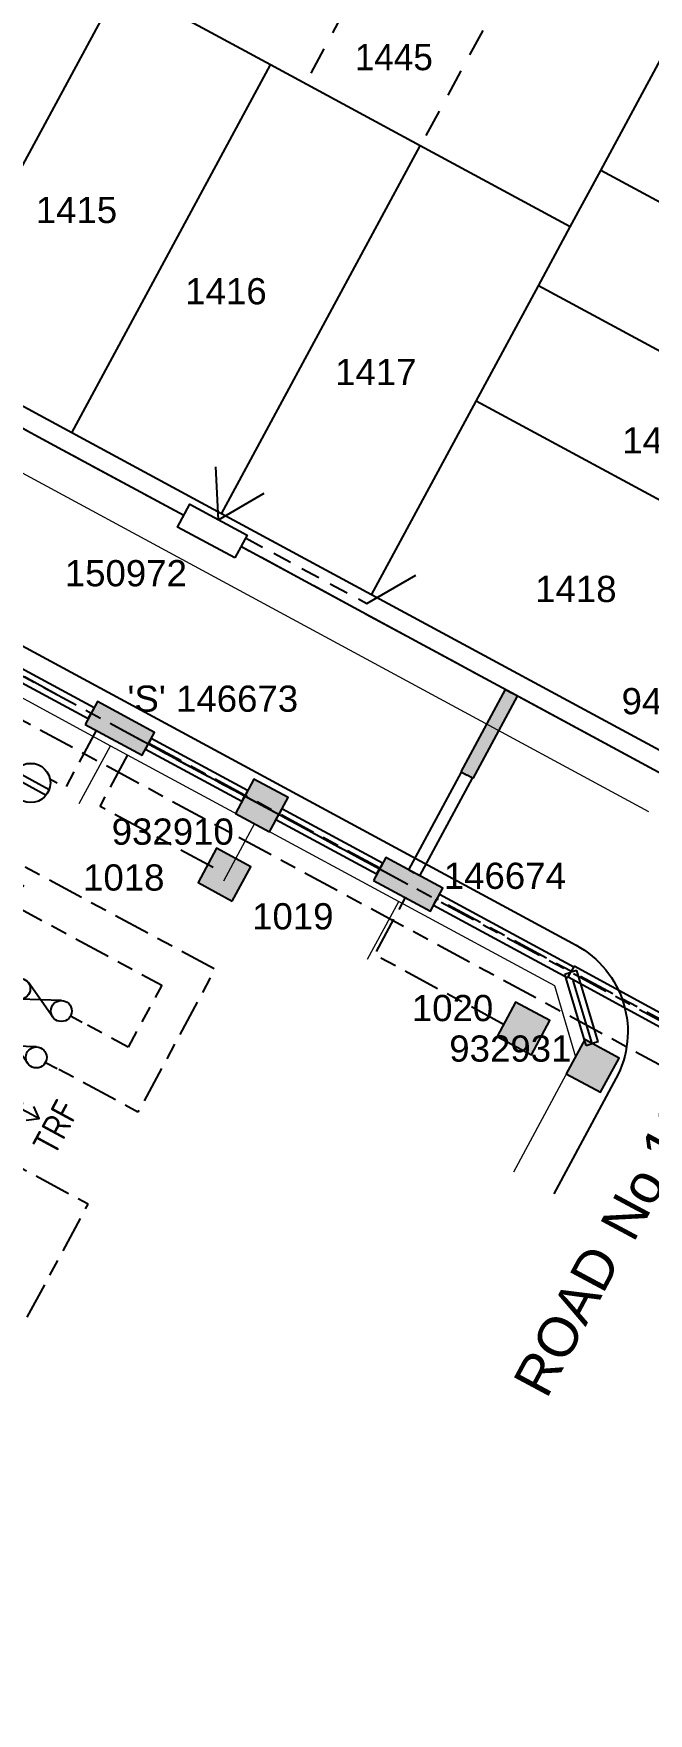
# Model space of a CAD drawing. Header units: metres. Extents: x 309176 to 309764, y 6267215 to 6267539.
# Drawn here: x 309420.2 to 309467.1, y 6267228.9 to 6267357.1 of the extents above; entities that cross this region are included whole.
import ezdxf
from ezdxf.enums import TextEntityAlignment as Align

# ---------------------------------------------------------------- set-up
doc = ezdxf.new("R2010")
doc.units = ezdxf.units.M
doc.header["$LTSCALE"] = 0.7
for name, pattern in [('Cable Exist OH', [1, 1, 0]), ('Cable Exist UG', [8.2, 4, -1.2, 1.8, -1.2]), ('Dash', [5, 3, -2]), ('IE Trench LV', [6.5, 5, -1.5])]:
    doc.linetypes.add(name, pattern=pattern)
doc.layers.get('0').update_dxf_attribs({"color": 6})
for name, color, linetype in [('_User Miscellaneous11', 7, 'Continuous'), ('_User Miscellaneous4', 7, 'Continuous'), ('_User Miscellaneous6', 7, 'Continuous'), ('_User Miscellaneous7', 150, 'Continuous'), ('_User Miscellaneous8', 7, 'Continuous'), ('_User Miscellaneous9', 8, 'Continuous'), ('_User_HV_Exist', 7, 'Continuous'), ('_User_LV_Exist', 7, 'Continuous'), ('_User_SL_Exist', 7, 'Continuous'), ('Cadastre Developer_SP_NEW', 4, 'Continuous'), ('Cadastre Roads_SP_NEW', 8, 'Continuous'), ('Duct_SP_NEW', 2, 'Continuous'), ('Equip_LV_EXT', 5, 'Continuous'), ('Equip_LV_NEW', 5, 'Continuous'), ('Mains_LV_NEW_T84', 2, 'Continuous'), ('Services_SP_NEW_UG', 2, 'Continuous'), ('Sub_LV_EXT', 5, 'Continuous'), ('SupportsUG_SP_LV_EXT', 7, 'Continuous'), ('SupportsUG_SP_LV_NEW', 2, 'Continuous'), ('SupportsUG_SP_LV_SL_EXT', 7, 'Continuous'), ('SupportsUG_SP_LV_SL_NEW', 2, 'Continuous'), ('Trench_SP_NEW', 2, 'Continuous'), ('UG_Details_SP_MISC', 7, 'Continuous')]:
    doc.layers.add(name, color=color, linetype=linetype)
for name, color, linetype, lineweight in [('_User Miscellaneous5', 7, 'Continuous', 35), ('Cadastre Developer_SP_EXT', 9, 'Continuous', 5), ('Cadastre Roads_SP_EXT', 9, 'Continuous', 5)]:
    doc.layers.add(name, color=color, linetype=linetype, lineweight=lineweight)
doc.styles.add('ARIAL', font='arial.ttf', dxfattribs={"height": 2})
doc.styles.add('COLUMN_LABEL', font='arial.ttf')
doc.styles.add('Dot', font='dotfont.shx', dxfattribs={"height": 2})
doc.styles.add('IESYMBOL1', font='isocp.shx')
doc.styles.add('POLE_LABEL', font='arial.ttf')
doc.styles.get("Standard").update_dxf_attribs({"font": 'arial.ttf'})
doc.styles.add('style1', font='iso3098b.shx')
doc.linetypes.add('Cable New UG', pattern='A,8,-1,["x",style1,S=3.5,R=0,X=0.35,Y=-1],-3.5', length=12.5)
doc.linetypes.add('IE Trench HV', pattern='A,8,-2,["/",style1,S=2.5,R=0,X=0.1,Y=-1],-4.5', length=14.5)

# ---------------------------------------------------------------- blocks, each defined once
blk = doc.blocks.new('*U31')
at = {"layer": 'Services_SP_NEW_UG', "color": 2, "flags": 128}
for points in [[(0, 0), (-2.21, 3.37)], [(0, 0), (1.98, 3.51)]]:
    blk.add_lwpolyline(points, dxfattribs=at)
blk = doc.blocks.new('*U40')
at = {"layer": 'Services_SP_NEW_UG', "color": 2, "flags": 128}
blk.add_lwpolyline([(13, -0.75), (15.25, 2.93)], dxfattribs=at)
at = {"layer": 'Services_SP_NEW_UG', "color": 2, "linetype": 'Dash', "ltscale": 0.7, "flags": 128}
blk.add_lwpolyline([(2.47, -0.75), (13, -0.75)], dxfattribs=at)
blk = doc.blocks.new('TX_LINK_NEW')
h = blk.add_hatch(color=256)
edge = h.paths.add_edge_path()
edge.add_line((2.6, 0.05), (4.6, 0.05))
edge.add_arc((5.4, 0.01), 0.8, 177.2353, 184.4027)
edge.add_line((4.6, -0.05), (2.6, -0.05))
edge.add_arc((1.8, 0), 0.8, 356.4167, 363.5833)
blk.add_line((7.2, 0.01), (7.8, 0.01))
for points in [[(1, 0), (0, 0)], [(2.6, 0.05), (4.6, 0.05)], [(6.2, 0.01), (7.2, 0.01)], [(7, -0.59), (7.8, 0.01), (7, 0.61)], [(2.6, -0.05), (4.6, -0.05)]]:
    blk.add_lwpolyline(points)
for centre in [(1.8, 0), (5.4, 0.01)]:
    blk.add_circle(centre, 0.8)
for centre, start, end in [((1.8, 0), 356.4167, 3.5833), ((5.4, 0.01), 177.2353, 184.4027)]:
    blk.add_arc(centre, 0.8, start, end)
at = {"style": 'IESYMBOL1'}
blk.add_text('TRF', height=2, rotation=90, dxfattribs=at).set_placement((9.24, 0.01), align=Align.MIDDLE_CENTER)
at = {"flags": 1}
blk.add_attdef('Z', (0, 0), '', height=0.2, dxfattribs=at)
at = {"layer": 'Sub_LV_EXT', "flags": 1}
for tag, p in [('USAGE', (2.14, -1.14)), ('ORIENTATION', (2.14, -1.53)), ('NOTES', (2.14, -3.07))]:
    blk.add_attdef(tag, p, '', height=0.2, dxfattribs=at)
blk = doc.blocks.new('LV_UG_DFUSE_CLOSED_NEW')
for points in [[(1, 0), (0, 0)], [(5.04, 0.73), (2.16, -0.72)], [(5.05, -0.71), (2.16, 0.72)], [(6.2, 0.01), (7.2, 0.01)]]:
    blk.add_lwpolyline(points)
for centre in [(1.8, 0), (5.4, 0.01)]:
    blk.add_circle(centre, 0.8)
for tag, flags, p in [('ACTUAL_STATUS', 9, (1.5, 0)), ('CONSTRUCTED_VOLTAGE', 9, (1.5, -0.2)), ('OPERATED_BY', 9, (1.5, -0.6)), ('OWNED_BY', 9, (1.5, -1)), ('OPERATING_VOLTAGE', 9, (1.5, -1.2)), ('NO_PHASES', 9, (1.5, -0.4)), ('MAINTAINED_BY', 9, (1.5, -0.8)), ('ORIENTATION', 9, (1.5, -1.4)), ('STATE', 9, (1.5, -1.6)), ('SWITCH_TYPE', 9, (1.5, -1.8)), ('Z', 1, (1.5, -2.4)), ('USAGE', 9, (1.5, -2)), ('NOTES', 9, (1.5, -2.2))]:
    blk.add_attdef(tag, text='', height=0.2, dxfattribs=dict(flags=flags)).set_placement(p, align=Align.MIDDLE_LEFT)
blk = doc.blocks.new('COLUMN_EXT')
at = {"layer": '_User Miscellaneous7'}
blk.add_hatch(color=256, dxfattribs=at).paths.add_polyline_path([(-4.52, 1.48), (-7.49, 1.48), (-7.49, -1.49), (-4.52, -1.49)])
at = {"layer": '_User Miscellaneous8'}
blk.add_hatch(color=256, dxfattribs=at).paths.add_polyline_path([(1.48, 1.48), (-1.49, 1.48), (-1.49, -1.49), (1.48, -1.49)])
at = {"layer": '_User Miscellaneous7'}
blk.add_lwpolyline([(-7.49, -1.49), (-4.52, -1.49), (-4.52, 1.48), (-7.49, 1.48)], close=True, dxfattribs=at)
at = {"layer": '_User Miscellaneous8'}
blk.add_lwpolyline([(-1.49, -1.49), (1.48, -1.49), (1.48, 1.48), (-1.49, 1.48)], close=True, dxfattribs=at)
at = {"flags": 9}
for tag, style, p in [('STRUCTURE_PLANT_NUMBER', 'POLE_LABEL', (1.81, 0.03)), ('STREET_CODE', 'COLUMN_LABEL', (1.81, -0.2))]:
    blk.add_attdef(tag, text='', height=0.2, dxfattribs=dict(at, style=style)).set_placement(p, align=Align.MIDDLE_LEFT)
for tag, p in [('COLUMN_TYPE', (1.81, -0.4)), ('OWNED_BY', (1.81, -0.6)), ('STATE', (1.81, -0.8)), ('USAGE', (1.81, -1)), ('LEGEND', (1.81, -1.2)), ('STREETNAME', (1.81, -1.6)), ('SUBURB', (1.81, -1.8)), ('LOCATION', (1.81, -1.4)), ('NOTES', (1.81, -2))]:
    blk.add_attdef(tag, text='', height=0.2, dxfattribs=at).set_placement(p, align=Align.MIDDLE_LEFT)
at = {"flags": 1}
blk.add_attdef('Z', (1.81, -2.35), '', height=0.2, dxfattribs=at)
at = {"layer": '_User Miscellaneous6', "style": 'ARIAL', "flags": 8}
blk.add_attdef('ASSET_NUM', text='', height=2, dxfattribs=at).set_placement((2, 2), align=Align.MIDDLE_LEFT)
blk = doc.blocks.new('*U44')
blk.add_hatch(color=256).paths.add_polyline_path([(-2.47, 2.49), (-2.47, 0.51), (2.48, 0.51), (2.48, 2.49)])
blk.add_lwpolyline([(-2.47, 0.51), (2.48, 0.51), (2.48, 2.49), (-2.47, 2.49)], close=True)
for tag, p, flags in [('OWNED_BY', (0, 1.3), 9), ('STATE', (0, 1.1), 9), ('SUPPORT_TYPE', (0, 0.9), 9), ('USAGE', (0, 0.7), 9), ('LEGEND', (0, 0.5), 9), ('LOCATION', (0, 0.3), 9), ('NOTES', (0, 0.1), 9), ('PARENT', (0, -0.1), 9), ('STREETNAME', (0, -0.3), 9), ('SUBURB', (0, -0.5), 1)]:
    blk.add_attdef(tag, p, '', height=0.2, dxfattribs=dict(flags=flags))
at = {"layer": '_User Miscellaneous6', "style": 'ARIAL', "flags": 8}
blk.add_attdef('ASSET_NUM', text='', height=2, dxfattribs=at).set_placement((1.5, 7.5), align=Align.TOP_LEFT)
blk = doc.blocks.new('*U72')
for tag, flags, p in [('OPERATING_VOLTAGE', 9, (1.5, -0.6)), ('ORIENTATION', 9, (1.5, -0.8)), ('STATE', 9, (1.5, -1)), ('SWITCH_TYPE', 9, (1.5, -1.2)), ('NO_PHASES', 9, (1.5, -0.4)), ('OWNED_BY', 9, (1.5, -1.8)), ('OPERATED_BY', 9, (1.5, -2)), ('TYPE', 9, (1.5, -2.6)), ('USAGE', 9, (1.5, -1.4)), ('NOTES', 9, (1.5, -1.6)), ('MAINTAINED_BY', 9, (1.5, -2.2)), ('NUMBER_OF_PHASES', 9, (1.5, -2.4)), ('Z', 1, (1.5, -2.8))]:
    blk.add_attdef(tag, text='', height=0.2, dxfattribs=dict(flags=flags)).set_placement(p, align=Align.MIDDLE_LEFT)
blk.add_wipeout([(1.6, 0.92), (1.74, 0.8), (1.9, 0.69), (2.06, 0.6), (2.24, 0.54), (2.42, 0.5), (2.61, 0.48), (2.8, 0.48), (2.98, 0.51), (3.16, 0.56), (3.33, 0.64), (3.5, 0.73), (3.65, 0.85), (3.78, 0.98), (3.89, 1.13), (3.99, 1.29), (4.07, 1.46), (4.12, 1.64), (4.15, 1.82), (4.16, 2.01), (4.14, 2.2), (4.1, 2.38), (4.04, 2.56), (3.95, 2.73), (3.85, 2.88), (3.72, 3.02), (3.58, 3.15), (3.43, 3.25), (3.26, 3.34), (3.09, 3.4), (2.9, 3.45), (2.72, 3.47), (2.53, 3.46), (2.34, 3.43), (2.16, 3.38), (1.99, 3.31), (1.83, 3.21), (1.68, 3.1), (1.55, 2.96), (1.43, 2.82), (1.33, 2.66), (1.26, 2.48), (1.21, 2.3), (1.18, 2.12), (1.17, 1.93), (1.19, 1.74), (1.23, 1.56), (1.29, 1.38), (1.37, 1.22), (1.48, 1.06)])
for p, q in [((2.41, 0.49), (2.42, 3.45)), ((2.91, 0.49), (2.92, 3.45))]:
    blk.add_line(p, q)
blk.add_circle((2.66, 1.97), 1.5)
at = {"flags": 9}
for tag, p in [('ACTUAL_STATUS', (1.5, 0)), ('CONSTRUCTED_VOLTAGE', (1.5, -0.2))]:
    blk.add_attdef(tag, text='', height=0.2, dxfattribs=at).set_placement(p, align=Align.MIDDLE_LEFT)
blk = doc.blocks.new('*U48')
at = {"lineweight": -3}
blk.add_lwpolyline([(-2.48, 2.49), (2.47, 2.49), (2.47, 0.51), (-2.48, 0.51)], close=True, dxfattribs=at)
for tag, flags, p in [('STREET_CODE', 9, (1.5, 3.5)), ('OWNED_BY', 9, (1.5, 3.3)), ('OPERATED_BY', 9, (1.5, 3.1)), ('STATE', 9, (1.5, 2.7)), ('SUPPORT_TYPE', 9, (1.5, 2.5)), ('MAINTAINED_BY', 9, (1.5, 2.9)), ('SUBURB', 9, (1.5, 1.7)), ('STREETNAME', 9, (1.5, 1.5)), ('USAGE', 9, (1.5, 2.3)), ('LEGEND', 9, (1.5, 2.1)), ('PARENT', 9, (1.5, 1.9)), ('LOCATION', 9, (1.5, 1.3)), ('Z', 1, (1.5, 0.9)), ('NOTES', 9, (1.5, 1.1))]:
    blk.add_attdef(tag, text='', height=0.2, dxfattribs=dict(flags=flags)).set_placement(p, align=Align.MIDDLE_LEFT)
at = {"layer": '_User Miscellaneous4', "style": 'ARIAL', "flags": 8}
blk.add_attdef('ASSET_NUM', text='', height=2, dxfattribs=at).set_placement((2, 5.5), align=Align.MIDDLE_LEFT)
blk = doc.blocks.new('*U27')
at = {"layer": '_User Miscellaneous7', "lineweight": -3}
blk.add_lwpolyline([(0, -3.03), (0, -1.58)], dxfattribs=at)
blk.add_lwpolyline([(-1.49, -6), (1.49, -6), (1.49, -3.03), (-1.49, -3.03)], close=True, dxfattribs=at)
blk.add_circle((0, -1.08), 0.5, dxfattribs=at)
at = {"layer": '_User Miscellaneous8', "color": 2, "lineweight": -3}
blk.add_lwpolyline([(-1.49, 0), (1.49, 0), (1.49, 2.97), (-1.49, 2.97)], close=True, dxfattribs=at)
at = {"style": 'POLE_LABEL', "flags": 9}
blk.add_attdef('STRUCTURE_PLANT_NUMBER', text='', height=0.2, dxfattribs=at).set_placement((1.64, 1.73), align=Align.MIDDLE_LEFT)
for tag, flags, p in [('STREET_CODE', 9, (1.64, 1.49)), ('COLUMN_TYPE', 9, (1.64, 1.29)), ('OWNED_BY', 9, (1.64, 1.09)), ('OPERATED_BY', 9, (1.64, 0.89)), ('STATE', 9, (1.64, 0.49)), ('MAINTAINED_BY', 9, (1.64, 0.69)), ('USAGE', 9, (1.64, 0.29)), ('LEGEND', 9, (1.64, 0.09)), ('SUBURB', 9, (1.64, -0.31)), ('STREETNAME', 9, (1.64, -0.51)), ('Z', 1, (1.64, -1.31)), ('PARENT', 9, (1.64, -0.11)), ('LOCATION', 9, (1.64, -0.71)), ('NOTES', 9, (1.64, -0.91)), ('LABEL_ALIGNMENT', 9, (1.64, -1.11))]:
    blk.add_attdef(tag, text='', height=0.2, dxfattribs=dict(flags=flags)).set_placement(p, align=Align.MIDDLE_LEFT)
at = {"layer": '_User Miscellaneous5', "style": 'ARIAL', "flags": 8}
blk.add_attdef('ASSET_NUM', text='', height=2, dxfattribs=at).set_placement((2, 3.49), align=Align.MIDDLE_LEFT)

msp = doc.modelspace()

# ---------------------------------------------------------------- hatches: boundary and pattern name
at = {"layer": '_User Miscellaneous11'}
h = msp.add_hatch(color=256, dxfattribs=at)
h.dxf.hatch_style = 1
h.paths.add_polyline_path([(309452.8, 6267300.76), (309453.72, 6267300.26), (309457.11, 6267306.54), (309456.19, 6267307.03)])

# ---------------------------------------------------------------- linework, layer by layer
at = {"layer": '_User Miscellaneous9', "linetype": 'Dash'}
for p, q in [((309445.65, 6267362.06), (309440.9, 6267353.26)), ((309454.45, 6267357.31), (309449.69, 6267348.51))]:
    msp.add_line(p, q, dxfattribs=at)
at = {"layer": '_User Miscellaneous9', "flags": 128}
msp.add_lwpolyline([(309382.61, 6267266.54), (309405.67, 6267309.21, -0.414214), (309415.83, 6267312.24), (309461.58, 6267287.53, -0.414214), (309464.62, 6267277.36), (309459.87, 6267268.57)], format="xyb", dxfattribs=at)
at = {"layer": '_User_LV_Exist', "linetype": 'Cable Exist UG', "flags": 128}
for points in [[(309373.95, 6267332.62), (309392.54, 6267322.59), (309394.53, 6267315.94), (309383.25, 6267295.08), (309407.3, 6267282.1), (309413.41, 6267293.42), (309429.96, 6267284.49), (309427.4, 6267279.76), (309423.88, 6267281.66)], [(309421.94, 6267306.67), (309414.34, 6267310.78), (309407.72, 6267308.81), (309397.88, 6267290.59), (309406.09, 6267286.16), (309412.2, 6267297.48), (309434.02, 6267285.71), (309428.14, 6267274.8), (309421.98, 6267278.13)], [(309446.6, 6267293.41), (309439.36, 6267297.32), (309428.96, 6267302.93)], [(309471.48, 6267262.29), (309478.28, 6267274.53), (309480.41, 6267275.17), (309450.96, 6267291.06)], [(309391.73, 6267279.2), (309393.6, 6267282.68), (309401.81, 6267278.24), (309396.62, 6267268.62), (309418.44, 6267256.84), (309424.34, 6267267.77), (309418.18, 6267271.09)]]:
    msp.add_lwpolyline(points, dxfattribs=at)
at = {"layer": '_User_SL_Exist', "linetype": 'Cable Exist UG', "flags": 128}
for points in [[(309424.99, 6267303.95), (309422.61, 6267299.54), (309414.08, 6267304.15)], [(309433.89, 6267293.45), (309425.25, 6267298.12), (309427.63, 6267302.53)], [(309456.05, 6267281.49), (309446.2, 6267286.81), (309448.58, 6267291.22)]]:
    msp.add_lwpolyline(points, dxfattribs=at)
at = {"layer": 'Cadastre Developer_SP_EXT'}
for p, q in [((309414.17, 6267309.17), (309426.05, 6267302.75)), ((309423.67, 6267298.35), (309426.05, 6267302.75)), ((309426.05, 6267302.75), (309437.04, 6267296.81)), ((309437.04, 6267296.81), (309434.67, 6267292.41)), ((309437.04, 6267296.81), (309448.04, 6267290.86)), ((309445.66, 6267286.46), (309448.04, 6267290.86)), ((309448.04, 6267290.86), (309459.92, 6267284.45)), ((309459.92, 6267284.45), (309461.54, 6267279.03)), ((309461.54, 6267279.03), (309456.79, 6267270.23))]:
    msp.add_line(p, q, dxfattribs=at)
at = {"layer": 'Cadastre Developer_SP_NEW'}
for p, q in [((309411.66, 6267332.8), (309426.82, 6267360.87)), ((309438.26, 6267354.69), (309426.82, 6267360.87)), ((309463.46, 6267346.64), (309468.21, 6267355.44)), ((309423.09, 6267326.62), (309438.26, 6267354.69)), ((309449.69, 6267348.51), (309438.26, 6267354.69)), ((309434.53, 6267320.44), (309449.69, 6267348.51)), ((309461.13, 6267342.33), (309449.69, 6267348.51)), ((309461.13, 6267342.33), (309463.46, 6267346.64)), ((309490.25, 6267332.16), (309463.46, 6267346.64)), ((309458.71, 6267337.84), (309461.13, 6267342.33)), ((309453.95, 6267329.04), (309458.71, 6267337.84)), ((309485.49, 6267323.37), (309458.71, 6267337.84)), ((309423.09, 6267326.62), (309411.66, 6267332.8)), ((309445.97, 6267314.26), (309453.95, 6267329.04)), ((309480.74, 6267314.57), (309453.95, 6267329.04)), ((309434.53, 6267320.44), (309423.09, 6267326.62)), ((309445.97, 6267314.26), (309434.53, 6267320.44)), ((309469.24, 6267301.69), (309445.97, 6267314.26))]:
    msp.add_line(p, q, dxfattribs=at)
at = {"layer": 'Cadastre Roads_SP_EXT', "color": 8, "linetype": 'Continuous'}
msp.add_line((309239.63, 6267420.64), (309467.1, 6267297.73), dxfattribs=at)
at = {"layer": 'Cadastre Roads_SP_NEW', "color": 230}
for p, q in [((309426.76, 6267304.07), (309437.76, 6267298.13)), ((309437.76, 6267298.13), (309448.75, 6267292.18))]:
    msp.add_line(p, q, dxfattribs=at)
at = {"layer": 'Duct_SP_NEW'}
for p, q in [((309452.8, 6267300.76), (309456.19, 6267307.03)), ((309453.72, 6267300.26), (309457.11, 6267306.54)), ((309456.19, 6267307.03), (309456.65, 6267306.78)), ((309457.11, 6267306.54), (309456.65, 6267306.78)), ((309452.8, 6267300.76), (309453.26, 6267300.51)), ((309453.72, 6267300.26), (309453.26, 6267300.51))]:
    msp.add_line(p, q, dxfattribs=at)
at = {"layer": 'Mains_LV_NEW_T84', "color": 2, "linetype": 'Cable New UG', "flags": 128}
for points in [[(309431.64, 6267320.3), (309422.38, 6267325.3), (309417.89, 6267327.73), (309409.74, 6267312.54), (309405.69, 6267311.33), (309394.36, 6267290.24)], [(309485.64, 6267320.48), (309482.06, 6267313.86), (309475.68, 6267302.05), (309469.07, 6267300.08), (309445.25, 6267312.94), (309435.99, 6267317.95)]]:
    msp.add_lwpolyline(points, dxfattribs=at)
at = {"layer": 'Trench_SP_NEW', "linetype": 'IE Trench LV', "flags": 128}
for points in [[(309431.64, 6267320.3), (309422.38, 6267325.3), (309417.89, 6267327.73)], [(309456.65, 6267306.78), (309445.25, 6267312.94), (309435.99, 6267317.95)]]:
    msp.add_lwpolyline(points, dxfattribs=at)
at = {"layer": 'Trench_SP_NEW', "linetype": 'IE Trench HV', "flags": 128}
for points in [[(309474.51, 6267301.7), (309469.07, 6267300.08), (309456.65, 6267306.78)], [(309462.8, 6267280.03), (309461.36, 6267284.85)]]:
    msp.add_lwpolyline(points, dxfattribs=at)
at = {"layer": 'UG_Details_SP_MISC'}
for p, q in [((309414.11, 6267310.36), (309424.35, 6267304.82)), ((309414.56, 6267311.2), (309424.81, 6267305.67)), ((309424.35, 6267304.82), (309424.58, 6267305.24)), ((309424.81, 6267305.67), (309424.58, 6267305.24)), ((309428.71, 6267302.47), (309428.94, 6267302.89)), ((309436.06, 6267298.5), (309428.71, 6267302.47)), ((309429.16, 6267303.31), (309428.94, 6267302.89)), ((309436.51, 6267299.34), (309429.16, 6267303.31)), ((309448.81, 6267293.28), (309452.84, 6267300.74)), ((309449.65, 6267292.82), (309453.68, 6267300.28)), ((309452.84, 6267300.74), (309453.26, 6267300.51)), ((309453.68, 6267300.28), (309453.26, 6267300.51)), ((309436.06, 6267298.5), (309436.29, 6267298.92)), ((309436.51, 6267299.34), (309436.29, 6267298.92)), ((309438.67, 6267297.09), (309438.9, 6267297.51)), ((309439.13, 6267297.93), (309438.9, 6267297.51)), ((309446.8, 6267293.78), (309439.13, 6267297.93)), ((309446.35, 6267292.94), (309438.67, 6267297.09)), ((309446.8, 6267293.78), (309446.58, 6267293.36)), ((309446.35, 6267292.94), (309446.58, 6267293.36)), ((309448.81, 6267293.28), (309449.23, 6267293.05)), ((309449.65, 6267292.82), (309449.23, 6267293.05)), ((309450.7, 6267290.58), (309450.93, 6267291.01)), ((309451.16, 6267291.43), (309450.93, 6267291.01)), ((309451.16, 6267291.43), (309461.41, 6267285.89)), ((309450.7, 6267290.58), (309460.95, 6267285.05)), ((309461.41, 6267285.89), (309461.18, 6267285.47)), ((309461.44, 6267285.95), (309461.21, 6267285.53)), ((309460.72, 6267285.33), (309461.18, 6267285.47)), ((309462.34, 6267279.89), (309460.72, 6267285.33)), ((309460.95, 6267285.05), (309461.18, 6267285.47)), ((309460.98, 6267285.11), (309461.21, 6267285.53)), ((309461.64, 6267285.61), (309461.18, 6267285.47)), ((309463.26, 6267280.17), (309461.64, 6267285.61)), ((309462.34, 6267279.89), (309462.8, 6267280.03)), ((309463.26, 6267280.17), (309462.8, 6267280.03))]:
    msp.add_line(p, q, dxfattribs=at)

# ---------------------------------------------------------------- block references
at = {"layer": 'Equip_LV_EXT', "rotation": 331.6426605192031}
for name, p in [('LV_UG_DFUSE_CLOSED_NEW', (309417.54, 6267285.07)), ('LV_UG_DFUSE_CLOSED_NEW', (309415.63, 6267281.53)), ('TX_LINK_NEW', (309413.74, 6267278.02))]:
    msp.add_blockref(name, p, dxfattribs=at)
at = {"layer": 'Services_SP_NEW_UG', "color": 2, "rotation": 329.690686056449}
msp.add_blockref('*U31', (309434.29, 6267319.99), dxfattribs=at)
at = {"layer": 'Services_SP_NEW_UG', "rotation": 331.6166669882084}
msp.add_blockref('*U40', (309434.53, 6267320.44), dxfattribs=at)
at = {"layer": 'SupportsUG_SP_LV_EXT'}
ref = msp.add_blockref('*U44', (309426.05, 6267302.75), dxfattribs=dict(at, rotation=331.6426604683764))
ref.add_attrib('ASSET_NUM_001', "'S' 146673", (309427.34, 6267305.34), dxfattribs={"layer": '_User Miscellaneous6', "height": 2, "style": 'ARIAL'})
ref = msp.add_blockref('*U44', (309448.04, 6267290.86), dxfattribs=dict(at, rotation=331.6426604683764))
ref.add_attrib('ASSET_NUM_001', '146674', (309451.48, 6267291.83), dxfattribs={"layer": '_User Miscellaneous6', "height": 2, "style": 'ARIAL'})
at = {"layer": 'SupportsUG_SP_LV_NEW'}
ref = msp.add_blockref('*U48', (309434.53, 6267320.44), dxfattribs=dict(at, rotation=151.616665887617))
ref.add_attrib('ASSET_NUM_001', '150972', (309422.56, 6267314.91), dxfattribs={"layer": '_User Miscellaneous4', "height": 2, "style": 'ARIAL'})
at = {"layer": 'SupportsUG_SP_LV_SL_EXT'}
ref = msp.add_blockref('COLUMN_EXT', (309437.59, 6267298.2), dxfattribs=dict(at, rotation=61.64266037409169))
ref.add_attrib('ASSET_NUM_001', '932910', (309426.14, 6267295.2), dxfattribs={"layer": '_User Miscellaneous6', "height": 2, "style": 'ARIAL'})
at = {"layer": 'SupportsUG_SP_LV_SL_NEW', "ltscale": 0.5}
ref = msp.add_blockref('*U27', (309474.66, 6267303.31), dxfattribs=dict(at, rotation=241.6166837865898))
ref.add_attrib('ASSET_NUM_001', '940708', (309465.05, 6267305.15), dxfattribs={"layer": '_User Miscellaneous5', "height": 2, "style": 'ARIAL'})

# ---------------------------------------------------------------- texts
at = {"layer": 'Cadastre Developer_SP_EXT', "style": 'ARIAL'}
for s, p in [('1018', (309427.06, 6267291.7)), ('1019', (309439.96, 6267288.74)), ('1020', (309452.15, 6267281.74))]:
    msp.add_text(s, height=2, dxfattribs=at).set_placement(p, align=Align.CENTER)
at = {"layer": 'Cadastre Developer_SP_NEW', "color": 8, "style": 'Dot'}
msp.add_text('1445', height=2, dxfattribs=at).set_placement((309447.67, 6267355.28), align=Align.MIDDLE_CENTER)
at = {"layer": 'Cadastre Developer_SP_NEW', "style": 'ARIAL'}
for s, p in [('1415', (309423.45, 6267343.62)), ('1416', (309434.86, 6267337.42)), ('1417', (309446.3, 6267331.26)), ('1419', (309468.21, 6267326.05)), ('1418', (309461.56, 6267314.71))]:
    msp.add_text(s, height=2, dxfattribs=at).set_placement(p, align=Align.MIDDLE_CENTER)

# ---------------------------------------------------------------- next in the draw order: texts
at = {"layer": 'Cadastre Roads_SP_NEW', "color": 3, "insert": (309465.99, 6267264.75), "char_height": 3, "attachment_point": 7, "rotation": 61.809, "style": 'ARIAL', "bg_fill": 3, "box_fill_scale": 1.1, "bg_fill_color": 256, "bg_fill_transparency": 0}
msp.add_mtext('No.104', dxfattribs=at)

# ---------------------------------------------------------------- next in the draw order: linework, layer by layer
at = {"layer": 'UG_Details_SP_MISC'}
for p, q in [((309461.44, 6267285.95), (309482.42, 6267274.52)), ((309460.98, 6267285.11), (309481.96, 6267273.68))]:
    msp.add_line(p, q, dxfattribs=at)

# ---------------------------------------------------------------- next in the draw order: block references
at = {"layer": 'SupportsUG_SP_LV_SL_EXT'}
ref = msp.add_blockref('COLUMN_EXT', (309462.85, 6267278.33), dxfattribs=dict(at, rotation=331.6359579783865))
ref.add_attrib('ASSET_NUM_001', '932931', (309451.9, 6267278.65), dxfattribs={"layer": '_User Miscellaneous6', "height": 2, "style": 'ARIAL'})

# ---------------------------------------------------------------- next in the draw order: texts
at = {"layer": 'Cadastre Roads_SP_NEW', "color": 3, "insert": (309459.36, 6267252.83), "char_height": 3, "attachment_point": 7, "rotation": 61.809, "style": 'ARIAL', "bg_fill": 3, "box_fill_scale": 1.1, "bg_fill_color": 256, "bg_fill_transparency": 0}
msp.add_mtext('ROAD', dxfattribs=at)

# ---------------------------------------------------------------- next in the draw order: linework, layer by layer
at = {"layer": '_User_HV_Exist', "linetype": 'Cable Exist UG', "flags": 128}
for points in [[(309208.61, 6267421.3), (309247.36, 6267401.01), (309323.38, 6267359.92), (309346.27, 6267347.57), (309392, 6267322.89), (309414.88, 6267310.48), (309460.63, 6267285.77), (309483.51, 6267273.41), (309529.25, 6267248.69), (309552.13, 6267236.33), (309560.93, 6267231.57)], [(309559.5, 6267228.93), (309550.7, 6267233.69), (309527.83, 6267246.05), (309482.08, 6267270.77), (309459.21, 6267283.13), (309412.52, 6267308.35), (309406.22, 6267306.47), (309402.11, 6267298.86), (309394.45, 6267284.25), (309397.68, 6267282.45), (309406.89, 6267299.05), (309419.43, 6267292.05)]]:
    msp.add_lwpolyline(points, dxfattribs=at)

# ---------------------------------------------------------------- next in the draw order: block references
at = {"layer": 'Equip_LV_NEW', "linetype": 'Cable Exist OH', "lineweight": 0, "rotation": 241.6166798521156}
msp.add_blockref('*U72', (309419.49, 6267303.19), dxfattribs=at)

doc.saveas('drawing.dxf')
